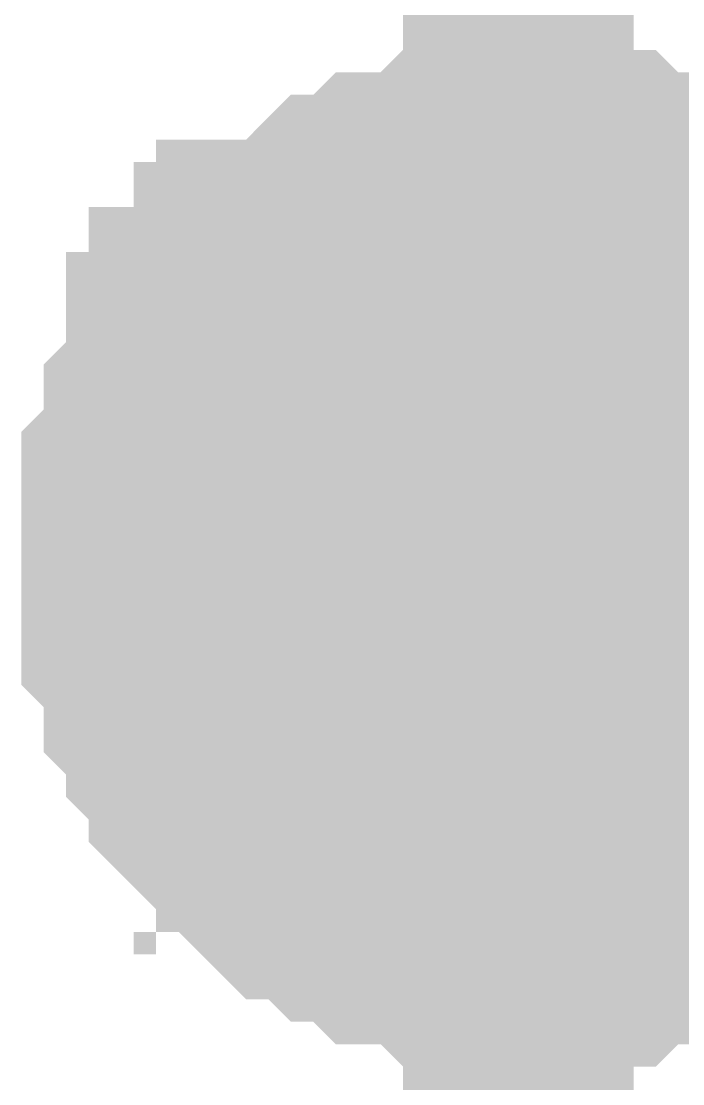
# Model space of a CAD drawing. Header units: inches. Extents: x 0 to 31.5, y 0 to 22.3.
# Drawn here: x 14.4752 to 14.5091, y 2.7727 to 2.827 of the extents above; entities that cross this region are included whole.
import ezdxf

# ---------------------------------------------------------------- set-up
doc = ezdxf.new("R2010")
doc.units = ezdxf.units.IN
doc.header["$MEASUREMENT"] = 0
doc.layers.add('Sheet', color=255, linetype='Continuous')

msp = doc.modelspace()

# ---------------------------------------------------------------- linework, layer by layer
at = {"layer": 'Sheet'}
for points in [[(14.800361, 3.299748, 0.0118, 0.0118, 0), (14.500656, 3.299748, 0.0118, 0.0118, 0), (14.500656, 2.798985, 0.0118, 0.0118, 0), (14.800361, 2.798985, 0.0118, 0.0118, 0), (14.800361, 2.898908, 0.0118, 0.0118, 0)], [(14.481135, 2.798985, 0.0118, 0.0118, 0), (14.481135, 2.800134, 0.0118, 0.0118, 0), (14.481135, 2.801282, 0.0118, 0.0118, 0), (14.481135, 2.802431, 0.0118, 0.0118, 0), (14.481135, 2.80358, 0.0118, 0.0118, 0), (14.482283, 2.804728, 0.0118, 0.0118, 0), (14.482283, 2.804728, 0.0118, 0.0118, 0), (14.482283, 2.805877, 0.0118, 0.0118, 0), (14.482283, 2.807025, 0.0118, 0.0118, 0), (14.483432, 2.808174, 0.0118, 0.0118, 0), (14.483432, 2.809322, 0.0118, 0.0118, 0), (14.48458, 2.809322, 0.0118, 0.0118, 0), (14.48458, 2.810471, 0.0118, 0.0118, 0), (14.48458, 2.811619, 0.0118, 0.0118, 0), (14.485728, 2.811619, 0.0118, 0.0118, 0), (14.486877, 2.812768, 0.0118, 0.0118, 0), (14.486877, 2.813916, 0.0118, 0.0118, 0), (14.488025, 2.813916, 0.0118, 0.0118, 0), (14.488025, 2.815065, 0.0118, 0.0118, 0), (14.489173, 2.815065, 0.0118, 0.0118, 0), (14.490322, 2.816213, 0.0118, 0.0118, 0), (14.490322, 2.816213, 0.0118, 0.0118, 0), (14.49147, 2.817362, 0.0118, 0.0118, 0), (14.492618, 2.817362, 0.0118, 0.0118, 0), (14.493766, 2.818511, 0.0118, 0.0118, 0), (14.493766, 2.818511, 0.0118, 0.0118, 0), (14.494915, 2.818511, 0.0118, 0.0118, 0), (14.496063, 2.818511, 0.0118, 0.0118, 0), (14.497211, 2.819659, 0.0118, 0.0118, 0), (14.49836, 2.819659, 0.0118, 0.0118, 0), (14.49836, 2.819659, 0.0118, 0.0118, 0), (14.499508, 2.819659, 0.0118, 0.0118, 0), (14.500656, 2.819659, 0.0118, 0.0118, 0)], [(14.481135, 2.798985, 0.0118, 0.0118, 0), (14.481135, 2.800134, 0.0118, 0.0118, 0), (14.481135, 2.801282, 0.0118, 0.0118, 0), (14.481135, 2.802431, 0.0118, 0.0118, 0), (14.481135, 2.80358, 0.0118, 0.0118, 0), (14.482283, 2.804728, 0.0118, 0.0118, 0), (14.482283, 2.804728, 0.0118, 0.0118, 0), (14.482283, 2.805877, 0.0118, 0.0118, 0), (14.482283, 2.807025, 0.0118, 0.0118, 0), (14.483432, 2.808174, 0.0118, 0.0118, 0), (14.483432, 2.809322, 0.0118, 0.0118, 0), (14.48458, 2.809322, 0.0118, 0.0118, 0), (14.48458, 2.810471, 0.0118, 0.0118, 0), (14.48458, 2.811619, 0.0118, 0.0118, 0), (14.485728, 2.811619, 0.0118, 0.0118, 0), (14.486877, 2.812768, 0.0118, 0.0118, 0), (14.486877, 2.813916, 0.0118, 0.0118, 0), (14.488025, 2.813916, 0.0118, 0.0118, 0), (14.488025, 2.815065, 0.0118, 0.0118, 0), (14.489173, 2.815065, 0.0118, 0.0118, 0), (14.490322, 2.816213, 0.0118, 0.0118, 0), (14.490322, 2.816213, 0.0118, 0.0118, 0), (14.49147, 2.817362, 0.0118, 0.0118, 0), (14.492618, 2.817362, 0.0118, 0.0118, 0), (14.493766, 2.818511, 0.0118, 0.0118, 0), (14.493766, 2.818511, 0.0118, 0.0118, 0), (14.494915, 2.818511, 0.0118, 0.0118, 0), (14.496063, 2.818511, 0.0118, 0.0118, 0), (14.497211, 2.819659, 0.0118, 0.0118, 0), (14.49836, 2.819659, 0.0118, 0.0118, 0), (14.49836, 2.819659, 0.0118, 0.0118, 0), (14.499508, 2.819659, 0.0118, 0.0118, 0), (14.500656, 2.819659, 0.0118, 0.0118, 0)], [(14.481135, 2.798985, 0.0118, 0.0118, 0), (14.481135, 2.800134, 0.0118, 0.0118, 0), (14.481135, 2.801282, 0.0118, 0.0118, 0), (14.481135, 2.802431, 0.0118, 0.0118, 0), (14.481135, 2.80358, 0.0118, 0.0118, 0), (14.482283, 2.804728, 0.0118, 0.0118, 0), (14.482283, 2.804728, 0.0118, 0.0118, 0), (14.482283, 2.805877, 0.0118, 0.0118, 0), (14.482283, 2.807025, 0.0118, 0.0118, 0), (14.483432, 2.808174, 0.0118, 0.0118, 0), (14.483432, 2.809322, 0.0118, 0.0118, 0), (14.48458, 2.809322, 0.0118, 0.0118, 0), (14.48458, 2.810471, 0.0118, 0.0118, 0), (14.48458, 2.811619, 0.0118, 0.0118, 0), (14.485728, 2.811619, 0.0118, 0.0118, 0), (14.486877, 2.812768, 0.0118, 0.0118, 0), (14.486877, 2.813916, 0.0118, 0.0118, 0), (14.488025, 2.813916, 0.0118, 0.0118, 0), (14.488025, 2.815065, 0.0118, 0.0118, 0), (14.489173, 2.815065, 0.0118, 0.0118, 0), (14.490322, 2.816213, 0.0118, 0.0118, 0), (14.490322, 2.816213, 0.0118, 0.0118, 0), (14.49147, 2.817362, 0.0118, 0.0118, 0), (14.492618, 2.817362, 0.0118, 0.0118, 0), (14.493766, 2.818511, 0.0118, 0.0118, 0), (14.493766, 2.818511, 0.0118, 0.0118, 0), (14.494915, 2.818511, 0.0118, 0.0118, 0), (14.496063, 2.818511, 0.0118, 0.0118, 0), (14.497211, 2.819659, 0.0118, 0.0118, 0), (14.49836, 2.819659, 0.0118, 0.0118, 0), (14.49836, 2.819659, 0.0118, 0.0118, 0), (14.499508, 2.819659, 0.0118, 0.0118, 0), (14.500656, 2.819659, 0.0118, 0.0118, 0)], [(14.481135, 2.798985, 0.0118, 0.0118, 0), (14.481135, 2.800134, 0.0118, 0.0118, 0), (14.481135, 2.801282, 0.0118, 0.0118, 0), (14.481135, 2.802431, 0.0118, 0.0118, 0), (14.481135, 2.80358, 0.0118, 0.0118, 0), (14.482283, 2.804728, 0.0118, 0.0118, 0), (14.482283, 2.804728, 0.0118, 0.0118, 0), (14.482283, 2.805877, 0.0118, 0.0118, 0), (14.482283, 2.807025, 0.0118, 0.0118, 0), (14.483432, 2.808174, 0.0118, 0.0118, 0), (14.483432, 2.809322, 0.0118, 0.0118, 0), (14.48458, 2.809322, 0.0118, 0.0118, 0), (14.48458, 2.810471, 0.0118, 0.0118, 0), (14.48458, 2.811619, 0.0118, 0.0118, 0), (14.485728, 2.811619, 0.0118, 0.0118, 0), (14.486877, 2.812768, 0.0118, 0.0118, 0), (14.486877, 2.813916, 0.0118, 0.0118, 0), (14.488025, 2.813916, 0.0118, 0.0118, 0), (14.488025, 2.815065, 0.0118, 0.0118, 0), (14.489173, 2.815065, 0.0118, 0.0118, 0), (14.490322, 2.816213, 0.0118, 0.0118, 0), (14.490322, 2.816213, 0.0118, 0.0118, 0), (14.49147, 2.817362, 0.0118, 0.0118, 0), (14.492618, 2.817362, 0.0118, 0.0118, 0), (14.493766, 2.818511, 0.0118, 0.0118, 0), (14.493766, 2.818511, 0.0118, 0.0118, 0), (14.494915, 2.818511, 0.0118, 0.0118, 0), (14.496063, 2.818511, 0.0118, 0.0118, 0), (14.497211, 2.819659, 0.0118, 0.0118, 0), (14.49836, 2.819659, 0.0118, 0.0118, 0), (14.49836, 2.819659, 0.0118, 0.0118, 0), (14.499508, 2.819659, 0.0118, 0.0118, 0), (14.500656, 2.819659, 0.0118, 0.0118, 0)], [(14.500656, 2.819659, 0.0118, 0.0118, 0), (14.500656, 2.819659, 0.0118, 0.0118, 0)], [(14.500656, 2.819659, 0.0118, 0.0118, 0), (14.501804, 2.819659, 0.0118, 0.0118, 0), (14.502953, 2.819659, 0.0118, 0.0118, 0), (14.504101, 2.819659, 0.0118, 0.0118, 0), (14.505249, 2.819659, 0.0118, 0.0118, 0), (14.506398, 2.818511, 0.0118, 0.0118, 0), (14.506398, 2.818511, 0.0118, 0.0118, 0), (14.507546, 2.818511, 0.0118, 0.0118, 0), (14.508694, 2.818511, 0.0118, 0.0118, 0), (14.509843, 2.817362, 0.0118, 0.0118, 0), (14.510991, 2.817362, 0.0118, 0.0118, 0), (14.510991, 2.816213, 0.0118, 0.0118, 0), (14.512139, 2.816213, 0.0118, 0.0118, 0), (14.513287, 2.815065, 0.0118, 0.0118, 0), (14.513287, 2.815065, 0.0118, 0.0118, 0), (14.514436, 2.813916, 0.0118, 0.0118, 0), (14.515584, 2.813916, 0.0118, 0.0118, 0)], [(14.500656, 2.819659, 0.0118, 0.0118, 0), (14.500656, 2.819659, 0.0118, 0.0118, 0)], [(14.500656, 2.819659, 0.0118, 0.0118, 0), (14.501804, 2.819659, 0.0118, 0.0118, 0), (14.502953, 2.819659, 0.0118, 0.0118, 0), (14.504101, 2.819659, 0.0118, 0.0118, 0), (14.505249, 2.819659, 0.0118, 0.0118, 0), (14.506398, 2.818511, 0.0118, 0.0118, 0), (14.506398, 2.818511, 0.0118, 0.0118, 0), (14.507546, 2.818511, 0.0118, 0.0118, 0), (14.508694, 2.818511, 0.0118, 0.0118, 0), (14.509843, 2.817362, 0.0118, 0.0118, 0), (14.510991, 2.817362, 0.0118, 0.0118, 0), (14.510991, 2.816213, 0.0118, 0.0118, 0), (14.512139, 2.816213, 0.0118, 0.0118, 0), (14.513287, 2.815065, 0.0118, 0.0118, 0), (14.513287, 2.815065, 0.0118, 0.0118, 0), (14.514436, 2.813916, 0.0118, 0.0118, 0), (14.515584, 2.813916, 0.0118, 0.0118, 0)], [(14.500656, 2.819659, 0.0118, 0.0118, 0), (14.500656, 2.819659, 0.0118, 0.0118, 0)], [(14.500656, 2.819659, 0.0118, 0.0118, 0), (14.501804, 2.819659, 0.0118, 0.0118, 0), (14.502953, 2.819659, 0.0118, 0.0118, 0), (14.504101, 2.819659, 0.0118, 0.0118, 0), (14.505249, 2.819659, 0.0118, 0.0118, 0), (14.506398, 2.818511, 0.0118, 0.0118, 0), (14.506398, 2.818511, 0.0118, 0.0118, 0), (14.507546, 2.818511, 0.0118, 0.0118, 0), (14.508694, 2.818511, 0.0118, 0.0118, 0), (14.509843, 2.817362, 0.0118, 0.0118, 0), (14.510991, 2.817362, 0.0118, 0.0118, 0), (14.510991, 2.816213, 0.0118, 0.0118, 0), (14.512139, 2.816213, 0.0118, 0.0118, 0), (14.513287, 2.815065, 0.0118, 0.0118, 0), (14.513287, 2.815065, 0.0118, 0.0118, 0), (14.514436, 2.813916, 0.0118, 0.0118, 0), (14.515584, 2.813916, 0.0118, 0.0118, 0)], [(14.500656, 2.819659, 0.0118, 0.0118, 0), (14.500656, 2.819659, 0.0118, 0.0118, 0)], [(14.500656, 2.819659, 0.0118, 0.0118, 0), (14.501804, 2.819659, 0.0118, 0.0118, 0), (14.502953, 2.819659, 0.0118, 0.0118, 0), (14.504101, 2.819659, 0.0118, 0.0118, 0), (14.505249, 2.819659, 0.0118, 0.0118, 0), (14.506398, 2.818511, 0.0118, 0.0118, 0), (14.506398, 2.818511, 0.0118, 0.0118, 0), (14.507546, 2.818511, 0.0118, 0.0118, 0), (14.508694, 2.818511, 0.0118, 0.0118, 0), (14.509843, 2.817362, 0.0118, 0.0118, 0), (14.510991, 2.817362, 0.0118, 0.0118, 0), (14.510991, 2.816213, 0.0118, 0.0118, 0), (14.512139, 2.816213, 0.0118, 0.0118, 0), (14.513287, 2.815065, 0.0118, 0.0118, 0), (14.513287, 2.815065, 0.0118, 0.0118, 0), (14.514436, 2.813916, 0.0118, 0.0118, 0), (14.515584, 2.813916, 0.0118, 0.0118, 0)], [(14.481135, 2.798985, 0.0039, 0.0039, 0), (14.481135, 2.800134, 0.0039, 0.0039, 0), (14.481135, 2.801282, 0.0039, 0.0039, 0), (14.481135, 2.802431, 0.0039, 0.0039, 0), (14.481135, 2.80358, 0.0039, 0.0039, 0), (14.482283, 2.804728, 0.0039, 0.0039, 0), (14.482283, 2.804728, 0.0039, 0.0039, 0), (14.482283, 2.805877, 0.0039, 0.0039, 0), (14.482283, 2.807025, 0.0039, 0.0039, 0), (14.483432, 2.808174, 0.0039, 0.0039, 0), (14.483432, 2.809322, 0.0039, 0.0039, 0), (14.48458, 2.809322, 0.0039, 0.0039, 0), (14.48458, 2.810471, 0.0039, 0.0039, 0), (14.48458, 2.811619, 0.0039, 0.0039, 0), (14.485728, 2.811619, 0.0039, 0.0039, 0), (14.486877, 2.812768, 0.0039, 0.0039, 0), (14.486877, 2.813916, 0.0039, 0.0039, 0), (14.488025, 2.813916, 0.0039, 0.0039, 0), (14.488025, 2.815065, 0.0039, 0.0039, 0), (14.489173, 2.815065, 0.0039, 0.0039, 0), (14.490322, 2.816213, 0.0039, 0.0039, 0), (14.490322, 2.816213, 0.0039, 0.0039, 0), (14.49147, 2.817362, 0.0039, 0.0039, 0), (14.492618, 2.817362, 0.0039, 0.0039, 0), (14.493766, 2.818511, 0.0039, 0.0039, 0), (14.493766, 2.818511, 0.0039, 0.0039, 0), (14.494915, 2.818511, 0.0039, 0.0039, 0), (14.496063, 2.818511, 0.0039, 0.0039, 0), (14.497211, 2.819659, 0.0039, 0.0039, 0), (14.49836, 2.819659, 0.0039, 0.0039, 0), (14.49836, 2.819659, 0.0039, 0.0039, 0), (14.499508, 2.819659, 0.0039, 0.0039, 0), (14.500656, 2.819659, 0.0039, 0.0039, 0)], [(14.481135, 2.798985, 0.0039, 0.0039, 0), (14.481135, 2.800134, 0.0039, 0.0039, 0), (14.481135, 2.801282, 0.0039, 0.0039, 0), (14.481135, 2.802431, 0.0039, 0.0039, 0), (14.481135, 2.80358, 0.0039, 0.0039, 0), (14.482283, 2.804728, 0.0039, 0.0039, 0), (14.482283, 2.804728, 0.0039, 0.0039, 0), (14.482283, 2.805877, 0.0039, 0.0039, 0), (14.482283, 2.807025, 0.0039, 0.0039, 0), (14.483432, 2.808174, 0.0039, 0.0039, 0), (14.483432, 2.809322, 0.0039, 0.0039, 0), (14.48458, 2.809322, 0.0039, 0.0039, 0), (14.48458, 2.810471, 0.0039, 0.0039, 0), (14.48458, 2.811619, 0.0039, 0.0039, 0), (14.485728, 2.811619, 0.0039, 0.0039, 0), (14.486877, 2.812768, 0.0039, 0.0039, 0), (14.486877, 2.813916, 0.0039, 0.0039, 0), (14.488025, 2.813916, 0.0039, 0.0039, 0), (14.488025, 2.815065, 0.0039, 0.0039, 0), (14.489173, 2.815065, 0.0039, 0.0039, 0), (14.490322, 2.816213, 0.0039, 0.0039, 0), (14.490322, 2.816213, 0.0039, 0.0039, 0), (14.49147, 2.817362, 0.0039, 0.0039, 0), (14.492618, 2.817362, 0.0039, 0.0039, 0), (14.493766, 2.818511, 0.0039, 0.0039, 0), (14.493766, 2.818511, 0.0039, 0.0039, 0), (14.494915, 2.818511, 0.0039, 0.0039, 0), (14.496063, 2.818511, 0.0039, 0.0039, 0), (14.497211, 2.819659, 0.0039, 0.0039, 0), (14.49836, 2.819659, 0.0039, 0.0039, 0), (14.49836, 2.819659, 0.0039, 0.0039, 0), (14.499508, 2.819659, 0.0039, 0.0039, 0), (14.500656, 2.819659, 0.0039, 0.0039, 0)], [(14.481135, 2.798985, 0.0039, 0.0039, 0), (14.481135, 2.800134, 0.0039, 0.0039, 0), (14.481135, 2.801282, 0.0039, 0.0039, 0), (14.481135, 2.802431, 0.0039, 0.0039, 0), (14.481135, 2.80358, 0.0039, 0.0039, 0), (14.482283, 2.804728, 0.0039, 0.0039, 0), (14.482283, 2.804728, 0.0039, 0.0039, 0), (14.482283, 2.805877, 0.0039, 0.0039, 0), (14.482283, 2.807025, 0.0039, 0.0039, 0), (14.483432, 2.808174, 0.0039, 0.0039, 0), (14.483432, 2.809322, 0.0039, 0.0039, 0), (14.48458, 2.809322, 0.0039, 0.0039, 0), (14.48458, 2.810471, 0.0039, 0.0039, 0), (14.48458, 2.811619, 0.0039, 0.0039, 0), (14.485728, 2.811619, 0.0039, 0.0039, 0), (14.486877, 2.812768, 0.0039, 0.0039, 0), (14.486877, 2.813916, 0.0039, 0.0039, 0), (14.488025, 2.813916, 0.0039, 0.0039, 0), (14.488025, 2.815065, 0.0039, 0.0039, 0), (14.489173, 2.815065, 0.0039, 0.0039, 0), (14.490322, 2.816213, 0.0039, 0.0039, 0), (14.490322, 2.816213, 0.0039, 0.0039, 0), (14.49147, 2.817362, 0.0039, 0.0039, 0), (14.492618, 2.817362, 0.0039, 0.0039, 0), (14.493766, 2.818511, 0.0039, 0.0039, 0), (14.493766, 2.818511, 0.0039, 0.0039, 0), (14.494915, 2.818511, 0.0039, 0.0039, 0), (14.496063, 2.818511, 0.0039, 0.0039, 0), (14.497211, 2.819659, 0.0039, 0.0039, 0), (14.49836, 2.819659, 0.0039, 0.0039, 0), (14.49836, 2.819659, 0.0039, 0.0039, 0), (14.499508, 2.819659, 0.0039, 0.0039, 0), (14.500656, 2.819659, 0.0039, 0.0039, 0)], [(14.481135, 2.798985, 0.0039, 0.0039, 0), (14.481135, 2.800134, 0.0039, 0.0039, 0), (14.481135, 2.801282, 0.0039, 0.0039, 0), (14.481135, 2.802431, 0.0039, 0.0039, 0), (14.481135, 2.80358, 0.0039, 0.0039, 0), (14.482283, 2.804728, 0.0039, 0.0039, 0), (14.482283, 2.804728, 0.0039, 0.0039, 0), (14.482283, 2.805877, 0.0039, 0.0039, 0), (14.482283, 2.807025, 0.0039, 0.0039, 0), (14.483432, 2.808174, 0.0039, 0.0039, 0), (14.483432, 2.809322, 0.0039, 0.0039, 0), (14.48458, 2.809322, 0.0039, 0.0039, 0), (14.48458, 2.810471, 0.0039, 0.0039, 0), (14.48458, 2.811619, 0.0039, 0.0039, 0), (14.485728, 2.811619, 0.0039, 0.0039, 0), (14.486877, 2.812768, 0.0039, 0.0039, 0), (14.486877, 2.813916, 0.0039, 0.0039, 0), (14.488025, 2.813916, 0.0039, 0.0039, 0), (14.488025, 2.815065, 0.0039, 0.0039, 0), (14.489173, 2.815065, 0.0039, 0.0039, 0), (14.490322, 2.816213, 0.0039, 0.0039, 0), (14.490322, 2.816213, 0.0039, 0.0039, 0), (14.49147, 2.817362, 0.0039, 0.0039, 0), (14.492618, 2.817362, 0.0039, 0.0039, 0), (14.493766, 2.818511, 0.0039, 0.0039, 0), (14.493766, 2.818511, 0.0039, 0.0039, 0), (14.494915, 2.818511, 0.0039, 0.0039, 0), (14.496063, 2.818511, 0.0039, 0.0039, 0), (14.497211, 2.819659, 0.0039, 0.0039, 0), (14.49836, 2.819659, 0.0039, 0.0039, 0), (14.49836, 2.819659, 0.0039, 0.0039, 0), (14.499508, 2.819659, 0.0039, 0.0039, 0), (14.500656, 2.819659, 0.0039, 0.0039, 0)], [(14.500656, 2.819659, 0.0039, 0.0039, 0), (14.500656, 2.819659, 0.0039, 0.0039, 0)], [(14.500656, 2.819659, 0.0039, 0.0039, 0), (14.501804, 2.819659, 0.0039, 0.0039, 0), (14.502953, 2.819659, 0.0039, 0.0039, 0), (14.504101, 2.819659, 0.0039, 0.0039, 0), (14.505249, 2.819659, 0.0039, 0.0039, 0), (14.506398, 2.818511, 0.0039, 0.0039, 0), (14.506398, 2.818511, 0.0039, 0.0039, 0), (14.507546, 2.818511, 0.0039, 0.0039, 0), (14.508694, 2.818511, 0.0039, 0.0039, 0), (14.509843, 2.817362, 0.0039, 0.0039, 0), (14.510991, 2.817362, 0.0039, 0.0039, 0), (14.510991, 2.816213, 0.0039, 0.0039, 0), (14.512139, 2.816213, 0.0039, 0.0039, 0)], [(14.500656, 2.819659, 0.0039, 0.0039, 0), (14.500656, 2.819659, 0.0039, 0.0039, 0)], [(14.500656, 2.819659, 0.0039, 0.0039, 0), (14.501804, 2.819659, 0.0039, 0.0039, 0), (14.502953, 2.819659, 0.0039, 0.0039, 0), (14.504101, 2.819659, 0.0039, 0.0039, 0), (14.505249, 2.819659, 0.0039, 0.0039, 0), (14.506398, 2.818511, 0.0039, 0.0039, 0), (14.506398, 2.818511, 0.0039, 0.0039, 0), (14.507546, 2.818511, 0.0039, 0.0039, 0), (14.508694, 2.818511, 0.0039, 0.0039, 0), (14.509843, 2.817362, 0.0039, 0.0039, 0), (14.510991, 2.817362, 0.0039, 0.0039, 0), (14.510991, 2.816213, 0.0039, 0.0039, 0), (14.512139, 2.816213, 0.0039, 0.0039, 0)], [(14.500656, 2.819659, 0.0039, 0.0039, 0), (14.500656, 2.819659, 0.0039, 0.0039, 0)], [(14.500656, 2.819659, 0.0039, 0.0039, 0), (14.501804, 2.819659, 0.0039, 0.0039, 0), (14.502953, 2.819659, 0.0039, 0.0039, 0), (14.504101, 2.819659, 0.0039, 0.0039, 0), (14.505249, 2.819659, 0.0039, 0.0039, 0), (14.506398, 2.818511, 0.0039, 0.0039, 0), (14.506398, 2.818511, 0.0039, 0.0039, 0), (14.507546, 2.818511, 0.0039, 0.0039, 0), (14.508694, 2.818511, 0.0039, 0.0039, 0), (14.509843, 2.817362, 0.0039, 0.0039, 0), (14.510991, 2.817362, 0.0039, 0.0039, 0), (14.510991, 2.816213, 0.0039, 0.0039, 0), (14.512139, 2.816213, 0.0039, 0.0039, 0)], [(14.500656, 2.819659, 0.0039, 0.0039, 0), (14.500656, 2.819659, 0.0039, 0.0039, 0)], [(14.500656, 2.819659, 0.0039, 0.0039, 0), (14.501804, 2.819659, 0.0039, 0.0039, 0), (14.502953, 2.819659, 0.0039, 0.0039, 0), (14.504101, 2.819659, 0.0039, 0.0039, 0), (14.505249, 2.819659, 0.0039, 0.0039, 0), (14.506398, 2.818511, 0.0039, 0.0039, 0), (14.506398, 2.818511, 0.0039, 0.0039, 0), (14.507546, 2.818511, 0.0039, 0.0039, 0), (14.508694, 2.818511, 0.0039, 0.0039, 0), (14.509843, 2.817362, 0.0039, 0.0039, 0), (14.510991, 2.817362, 0.0039, 0.0039, 0), (14.510991, 2.816213, 0.0039, 0.0039, 0), (14.512139, 2.816213, 0.0039, 0.0039, 0)], [(14.500656, 2.77946, 0.0118, 0.0118, 0), (14.499508, 2.77946, 0.0118, 0.0118, 0), (14.49836, 2.77946, 0.0118, 0.0118, 0), (14.49836, 2.77946, 0.0118, 0.0118, 0), (14.497211, 2.77946, 0.0118, 0.0118, 0), (14.496063, 2.780609, 0.0118, 0.0118, 0), (14.494915, 2.780609, 0.0118, 0.0118, 0), (14.493766, 2.780609, 0.0118, 0.0118, 0), (14.493766, 2.780609, 0.0118, 0.0118, 0), (14.492618, 2.781757, 0.0118, 0.0118, 0), (14.49147, 2.781757, 0.0118, 0.0118, 0), (14.490322, 2.782906, 0.0118, 0.0118, 0), (14.490322, 2.782906, 0.0118, 0.0118, 0), (14.489173, 2.782906, 0.0118, 0.0118, 0), (14.488025, 2.784054, 0.0118, 0.0118, 0), (14.488025, 2.785203, 0.0118, 0.0118, 0), (14.486877, 2.785203, 0.0118, 0.0118, 0), (14.486877, 2.786351, 0.0118, 0.0118, 0), (14.485728, 2.786351, 0.0118, 0.0118, 0), (14.48458, 2.7875, 0.0118, 0.0118, 0), (14.48458, 2.788649, 0.0118, 0.0118, 0), (14.48458, 2.788649, 0.0118, 0.0118, 0), (14.483432, 2.789797, 0.0118, 0.0118, 0), (14.483432, 2.790946, 0.0118, 0.0118, 0), (14.482283, 2.792094, 0.0118, 0.0118, 0), (14.482283, 2.792094, 0.0118, 0.0118, 0), (14.482283, 2.793243, 0.0118, 0.0118, 0), (14.482283, 2.794391, 0.0118, 0.0118, 0), (14.481135, 2.79554, 0.0118, 0.0118, 0), (14.481135, 2.796688, 0.0118, 0.0118, 0), (14.481135, 2.796688, 0.0118, 0.0118, 0), (14.481135, 2.797837, 0.0118, 0.0118, 0), (14.481135, 2.798985, 0.0118, 0.0118, 0)], [(14.481135, 2.798985, 0.0118, 0.0118, 0), (14.481135, 2.798985, 0.0118, 0.0118, 0)], [(14.500656, 2.77946, 0.0118, 0.0118, 0), (14.499508, 2.77946, 0.0118, 0.0118, 0), (14.49836, 2.77946, 0.0118, 0.0118, 0), (14.49836, 2.77946, 0.0118, 0.0118, 0), (14.497211, 2.77946, 0.0118, 0.0118, 0), (14.496063, 2.780609, 0.0118, 0.0118, 0), (14.494915, 2.780609, 0.0118, 0.0118, 0), (14.493766, 2.780609, 0.0118, 0.0118, 0), (14.493766, 2.780609, 0.0118, 0.0118, 0), (14.492618, 2.781757, 0.0118, 0.0118, 0), (14.49147, 2.781757, 0.0118, 0.0118, 0), (14.490322, 2.782906, 0.0118, 0.0118, 0), (14.490322, 2.782906, 0.0118, 0.0118, 0), (14.489173, 2.782906, 0.0118, 0.0118, 0), (14.488025, 2.784054, 0.0118, 0.0118, 0), (14.488025, 2.785203, 0.0118, 0.0118, 0), (14.486877, 2.785203, 0.0118, 0.0118, 0), (14.486877, 2.786351, 0.0118, 0.0118, 0), (14.485728, 2.786351, 0.0118, 0.0118, 0), (14.48458, 2.7875, 0.0118, 0.0118, 0), (14.48458, 2.788649, 0.0118, 0.0118, 0), (14.48458, 2.788649, 0.0118, 0.0118, 0), (14.483432, 2.789797, 0.0118, 0.0118, 0), (14.483432, 2.790946, 0.0118, 0.0118, 0), (14.482283, 2.792094, 0.0118, 0.0118, 0), (14.482283, 2.792094, 0.0118, 0.0118, 0), (14.482283, 2.793243, 0.0118, 0.0118, 0), (14.482283, 2.794391, 0.0118, 0.0118, 0), (14.481135, 2.79554, 0.0118, 0.0118, 0), (14.481135, 2.796688, 0.0118, 0.0118, 0), (14.481135, 2.796688, 0.0118, 0.0118, 0), (14.481135, 2.797837, 0.0118, 0.0118, 0), (14.481135, 2.798985, 0.0118, 0.0118, 0)], [(14.481135, 2.798985, 0.0118, 0.0118, 0), (14.481135, 2.798985, 0.0118, 0.0118, 0)], [(14.500656, 2.77946, 0.0118, 0.0118, 0), (14.499508, 2.77946, 0.0118, 0.0118, 0), (14.49836, 2.77946, 0.0118, 0.0118, 0), (14.49836, 2.77946, 0.0118, 0.0118, 0), (14.497211, 2.77946, 0.0118, 0.0118, 0), (14.496063, 2.780609, 0.0118, 0.0118, 0), (14.494915, 2.780609, 0.0118, 0.0118, 0), (14.493766, 2.780609, 0.0118, 0.0118, 0), (14.493766, 2.780609, 0.0118, 0.0118, 0), (14.492618, 2.781757, 0.0118, 0.0118, 0), (14.49147, 2.781757, 0.0118, 0.0118, 0), (14.490322, 2.782906, 0.0118, 0.0118, 0), (14.490322, 2.782906, 0.0118, 0.0118, 0), (14.489173, 2.782906, 0.0118, 0.0118, 0), (14.488025, 2.784054, 0.0118, 0.0118, 0), (14.488025, 2.785203, 0.0118, 0.0118, 0), (14.486877, 2.785203, 0.0118, 0.0118, 0), (14.486877, 2.786351, 0.0118, 0.0118, 0), (14.485728, 2.786351, 0.0118, 0.0118, 0), (14.48458, 2.7875, 0.0118, 0.0118, 0), (14.48458, 2.788649, 0.0118, 0.0118, 0), (14.48458, 2.788649, 0.0118, 0.0118, 0), (14.483432, 2.789797, 0.0118, 0.0118, 0), (14.483432, 2.790946, 0.0118, 0.0118, 0), (14.482283, 2.792094, 0.0118, 0.0118, 0), (14.482283, 2.792094, 0.0118, 0.0118, 0), (14.482283, 2.793243, 0.0118, 0.0118, 0), (14.482283, 2.794391, 0.0118, 0.0118, 0), (14.481135, 2.79554, 0.0118, 0.0118, 0), (14.481135, 2.796688, 0.0118, 0.0118, 0), (14.481135, 2.796688, 0.0118, 0.0118, 0), (14.481135, 2.797837, 0.0118, 0.0118, 0), (14.481135, 2.798985, 0.0118, 0.0118, 0)], [(14.481135, 2.798985, 0.0118, 0.0118, 0), (14.481135, 2.798985, 0.0118, 0.0118, 0)], [(14.500656, 2.77946, 0.0118, 0.0118, 0), (14.499508, 2.77946, 0.0118, 0.0118, 0), (14.49836, 2.77946, 0.0118, 0.0118, 0), (14.49836, 2.77946, 0.0118, 0.0118, 0), (14.497211, 2.77946, 0.0118, 0.0118, 0), (14.496063, 2.780609, 0.0118, 0.0118, 0), (14.494915, 2.780609, 0.0118, 0.0118, 0), (14.493766, 2.780609, 0.0118, 0.0118, 0), (14.493766, 2.780609, 0.0118, 0.0118, 0), (14.492618, 2.781757, 0.0118, 0.0118, 0), (14.49147, 2.781757, 0.0118, 0.0118, 0), (14.490322, 2.782906, 0.0118, 0.0118, 0), (14.490322, 2.782906, 0.0118, 0.0118, 0), (14.489173, 2.782906, 0.0118, 0.0118, 0), (14.488025, 2.784054, 0.0118, 0.0118, 0), (14.488025, 2.785203, 0.0118, 0.0118, 0), (14.486877, 2.785203, 0.0118, 0.0118, 0), (14.486877, 2.786351, 0.0118, 0.0118, 0), (14.485728, 2.786351, 0.0118, 0.0118, 0), (14.48458, 2.7875, 0.0118, 0.0118, 0), (14.48458, 2.788649, 0.0118, 0.0118, 0), (14.48458, 2.788649, 0.0118, 0.0118, 0), (14.483432, 2.789797, 0.0118, 0.0118, 0), (14.483432, 2.790946, 0.0118, 0.0118, 0), (14.482283, 2.792094, 0.0118, 0.0118, 0), (14.482283, 2.792094, 0.0118, 0.0118, 0), (14.482283, 2.793243, 0.0118, 0.0118, 0), (14.482283, 2.794391, 0.0118, 0.0118, 0), (14.481135, 2.79554, 0.0118, 0.0118, 0), (14.481135, 2.796688, 0.0118, 0.0118, 0), (14.481135, 2.796688, 0.0118, 0.0118, 0), (14.481135, 2.797837, 0.0118, 0.0118, 0), (14.481135, 2.798985, 0.0118, 0.0118, 0)], [(14.481135, 2.798985, 0.0118, 0.0118, 0), (14.481135, 2.798985, 0.0118, 0.0118, 0)], [(14.500656, 2.798985, 0.0118, 0.0118, 0), (14.500656, 2.699063, 0.0118, 0.0118, 0)], [(14.500656, 2.77946, 0.0039, 0.0039, 0), (14.499508, 2.77946, 0.0039, 0.0039, 0), (14.49836, 2.77946, 0.0039, 0.0039, 0), (14.49836, 2.77946, 0.0039, 0.0039, 0), (14.497211, 2.77946, 0.0039, 0.0039, 0), (14.496063, 2.780609, 0.0039, 0.0039, 0), (14.494915, 2.780609, 0.0039, 0.0039, 0), (14.493766, 2.780609, 0.0039, 0.0039, 0), (14.493766, 2.780609, 0.0039, 0.0039, 0), (14.492618, 2.781757, 0.0039, 0.0039, 0), (14.49147, 2.781757, 0.0039, 0.0039, 0), (14.490322, 2.782906, 0.0039, 0.0039, 0), (14.490322, 2.782906, 0.0039, 0.0039, 0), (14.489173, 2.782906, 0.0039, 0.0039, 0), (14.488025, 2.784054, 0.0039, 0.0039, 0), (14.488025, 2.785203, 0.0039, 0.0039, 0), (14.486877, 2.785203, 0.0039, 0.0039, 0), (14.486877, 2.786351, 0.0039, 0.0039, 0), (14.485728, 2.786351, 0.0039, 0.0039, 0), (14.48458, 2.7875, 0.0039, 0.0039, 0), (14.48458, 2.788649, 0.0039, 0.0039, 0), (14.48458, 2.788649, 0.0039, 0.0039, 0), (14.483432, 2.789797, 0.0039, 0.0039, 0), (14.483432, 2.790946, 0.0039, 0.0039, 0), (14.482283, 2.792094, 0.0039, 0.0039, 0), (14.482283, 2.792094, 0.0039, 0.0039, 0), (14.482283, 2.793243, 0.0039, 0.0039, 0), (14.482283, 2.794391, 0.0039, 0.0039, 0), (14.481135, 2.79554, 0.0039, 0.0039, 0), (14.481135, 2.796688, 0.0039, 0.0039, 0), (14.481135, 2.796688, 0.0039, 0.0039, 0), (14.481135, 2.797837, 0.0039, 0.0039, 0), (14.481135, 2.798985, 0.0039, 0.0039, 0)], [(14.481135, 2.798985, 0.0039, 0.0039, 0), (14.481135, 2.798985, 0.0039, 0.0039, 0)], [(14.500656, 2.77946, 0.0039, 0.0039, 0), (14.499508, 2.77946, 0.0039, 0.0039, 0), (14.49836, 2.77946, 0.0039, 0.0039, 0), (14.49836, 2.77946, 0.0039, 0.0039, 0), (14.497211, 2.77946, 0.0039, 0.0039, 0), (14.496063, 2.780609, 0.0039, 0.0039, 0), (14.494915, 2.780609, 0.0039, 0.0039, 0), (14.493766, 2.780609, 0.0039, 0.0039, 0), (14.493766, 2.780609, 0.0039, 0.0039, 0), (14.492618, 2.781757, 0.0039, 0.0039, 0), (14.49147, 2.781757, 0.0039, 0.0039, 0), (14.490322, 2.782906, 0.0039, 0.0039, 0), (14.490322, 2.782906, 0.0039, 0.0039, 0), (14.489173, 2.782906, 0.0039, 0.0039, 0), (14.488025, 2.784054, 0.0039, 0.0039, 0), (14.488025, 2.785203, 0.0039, 0.0039, 0), (14.486877, 2.785203, 0.0039, 0.0039, 0), (14.486877, 2.786351, 0.0039, 0.0039, 0), (14.485728, 2.786351, 0.0039, 0.0039, 0), (14.48458, 2.7875, 0.0039, 0.0039, 0), (14.48458, 2.788649, 0.0039, 0.0039, 0), (14.48458, 2.788649, 0.0039, 0.0039, 0), (14.483432, 2.789797, 0.0039, 0.0039, 0), (14.483432, 2.790946, 0.0039, 0.0039, 0), (14.482283, 2.792094, 0.0039, 0.0039, 0), (14.482283, 2.792094, 0.0039, 0.0039, 0), (14.482283, 2.793243, 0.0039, 0.0039, 0), (14.482283, 2.794391, 0.0039, 0.0039, 0), (14.481135, 2.79554, 0.0039, 0.0039, 0), (14.481135, 2.796688, 0.0039, 0.0039, 0), (14.481135, 2.796688, 0.0039, 0.0039, 0), (14.481135, 2.797837, 0.0039, 0.0039, 0), (14.481135, 2.798985, 0.0039, 0.0039, 0)], [(14.481135, 2.798985, 0.0039, 0.0039, 0), (14.481135, 2.798985, 0.0039, 0.0039, 0)], [(14.500656, 2.77946, 0.0039, 0.0039, 0), (14.499508, 2.77946, 0.0039, 0.0039, 0), (14.49836, 2.77946, 0.0039, 0.0039, 0), (14.49836, 2.77946, 0.0039, 0.0039, 0), (14.497211, 2.77946, 0.0039, 0.0039, 0), (14.496063, 2.780609, 0.0039, 0.0039, 0), (14.494915, 2.780609, 0.0039, 0.0039, 0), (14.493766, 2.780609, 0.0039, 0.0039, 0), (14.493766, 2.780609, 0.0039, 0.0039, 0), (14.492618, 2.781757, 0.0039, 0.0039, 0), (14.49147, 2.781757, 0.0039, 0.0039, 0), (14.490322, 2.782906, 0.0039, 0.0039, 0), (14.490322, 2.782906, 0.0039, 0.0039, 0), (14.489173, 2.782906, 0.0039, 0.0039, 0), (14.488025, 2.784054, 0.0039, 0.0039, 0), (14.488025, 2.785203, 0.0039, 0.0039, 0), (14.486877, 2.785203, 0.0039, 0.0039, 0), (14.486877, 2.786351, 0.0039, 0.0039, 0), (14.485728, 2.786351, 0.0039, 0.0039, 0), (14.48458, 2.7875, 0.0039, 0.0039, 0), (14.48458, 2.788649, 0.0039, 0.0039, 0), (14.48458, 2.788649, 0.0039, 0.0039, 0), (14.483432, 2.789797, 0.0039, 0.0039, 0), (14.483432, 2.790946, 0.0039, 0.0039, 0), (14.482283, 2.792094, 0.0039, 0.0039, 0), (14.482283, 2.792094, 0.0039, 0.0039, 0), (14.482283, 2.793243, 0.0039, 0.0039, 0), (14.482283, 2.794391, 0.0039, 0.0039, 0), (14.481135, 2.79554, 0.0039, 0.0039, 0), (14.481135, 2.796688, 0.0039, 0.0039, 0), (14.481135, 2.796688, 0.0039, 0.0039, 0), (14.481135, 2.797837, 0.0039, 0.0039, 0), (14.481135, 2.798985, 0.0039, 0.0039, 0)], [(14.481135, 2.798985, 0.0039, 0.0039, 0), (14.481135, 2.798985, 0.0039, 0.0039, 0)], [(14.500656, 2.77946, 0.0039, 0.0039, 0), (14.499508, 2.77946, 0.0039, 0.0039, 0), (14.49836, 2.77946, 0.0039, 0.0039, 0), (14.49836, 2.77946, 0.0039, 0.0039, 0), (14.497211, 2.77946, 0.0039, 0.0039, 0), (14.496063, 2.780609, 0.0039, 0.0039, 0), (14.494915, 2.780609, 0.0039, 0.0039, 0), (14.493766, 2.780609, 0.0039, 0.0039, 0), (14.493766, 2.780609, 0.0039, 0.0039, 0), (14.492618, 2.781757, 0.0039, 0.0039, 0), (14.49147, 2.781757, 0.0039, 0.0039, 0), (14.490322, 2.782906, 0.0039, 0.0039, 0), (14.490322, 2.782906, 0.0039, 0.0039, 0), (14.489173, 2.782906, 0.0039, 0.0039, 0), (14.488025, 2.784054, 0.0039, 0.0039, 0), (14.488025, 2.785203, 0.0039, 0.0039, 0), (14.486877, 2.785203, 0.0039, 0.0039, 0), (14.486877, 2.786351, 0.0039, 0.0039, 0), (14.485728, 2.786351, 0.0039, 0.0039, 0), (14.48458, 2.7875, 0.0039, 0.0039, 0), (14.48458, 2.788649, 0.0039, 0.0039, 0), (14.48458, 2.788649, 0.0039, 0.0039, 0), (14.483432, 2.789797, 0.0039, 0.0039, 0), (14.483432, 2.790946, 0.0039, 0.0039, 0), (14.482283, 2.792094, 0.0039, 0.0039, 0), (14.482283, 2.792094, 0.0039, 0.0039, 0), (14.482283, 2.793243, 0.0039, 0.0039, 0), (14.482283, 2.794391, 0.0039, 0.0039, 0), (14.481135, 2.79554, 0.0039, 0.0039, 0), (14.481135, 2.796688, 0.0039, 0.0039, 0), (14.481135, 2.796688, 0.0039, 0.0039, 0), (14.481135, 2.797837, 0.0039, 0.0039, 0), (14.481135, 2.798985, 0.0039, 0.0039, 0)], [(14.481135, 2.798985, 0.0039, 0.0039, 0), (14.481135, 2.798985, 0.0039, 0.0039, 0)], [(14.515584, 2.785203, 0.0118, 0.0118, 0), (14.514436, 2.785203, 0.0118, 0.0118, 0), (14.513287, 2.784054, 0.0118, 0.0118, 0), (14.513287, 2.782906, 0.0118, 0.0118, 0), (14.512139, 2.782906, 0.0118, 0.0118, 0), (14.510991, 2.782906, 0.0118, 0.0118, 0), (14.510991, 2.781757, 0.0118, 0.0118, 0), (14.509843, 2.781757, 0.0118, 0.0118, 0), (14.508694, 2.780609, 0.0118, 0.0118, 0), (14.507546, 2.780609, 0.0118, 0.0118, 0), (14.506398, 2.780609, 0.0118, 0.0118, 0), (14.506398, 2.780609, 0.0118, 0.0118, 0), (14.505249, 2.77946, 0.0118, 0.0118, 0), (14.504101, 2.77946, 0.0118, 0.0118, 0), (14.502953, 2.77946, 0.0118, 0.0118, 0), (14.501804, 2.77946, 0.0118, 0.0118, 0), (14.500656, 2.77946, 0.0118, 0.0118, 0)], [(14.515584, 2.785203, 0.0118, 0.0118, 0), (14.514436, 2.785203, 0.0118, 0.0118, 0), (14.513287, 2.784054, 0.0118, 0.0118, 0), (14.513287, 2.782906, 0.0118, 0.0118, 0), (14.512139, 2.782906, 0.0118, 0.0118, 0), (14.510991, 2.782906, 0.0118, 0.0118, 0), (14.510991, 2.781757, 0.0118, 0.0118, 0), (14.509843, 2.781757, 0.0118, 0.0118, 0), (14.508694, 2.780609, 0.0118, 0.0118, 0), (14.507546, 2.780609, 0.0118, 0.0118, 0), (14.506398, 2.780609, 0.0118, 0.0118, 0), (14.506398, 2.780609, 0.0118, 0.0118, 0), (14.505249, 2.77946, 0.0118, 0.0118, 0), (14.504101, 2.77946, 0.0118, 0.0118, 0), (14.502953, 2.77946, 0.0118, 0.0118, 0), (14.501804, 2.77946, 0.0118, 0.0118, 0), (14.500656, 2.77946, 0.0118, 0.0118, 0)], [(14.515584, 2.785203, 0.0118, 0.0118, 0), (14.514436, 2.785203, 0.0118, 0.0118, 0), (14.513287, 2.784054, 0.0118, 0.0118, 0), (14.513287, 2.782906, 0.0118, 0.0118, 0), (14.512139, 2.782906, 0.0118, 0.0118, 0), (14.510991, 2.782906, 0.0118, 0.0118, 0), (14.510991, 2.781757, 0.0118, 0.0118, 0), (14.509843, 2.781757, 0.0118, 0.0118, 0), (14.508694, 2.780609, 0.0118, 0.0118, 0), (14.507546, 2.780609, 0.0118, 0.0118, 0), (14.506398, 2.780609, 0.0118, 0.0118, 0), (14.506398, 2.780609, 0.0118, 0.0118, 0), (14.505249, 2.77946, 0.0118, 0.0118, 0), (14.504101, 2.77946, 0.0118, 0.0118, 0), (14.502953, 2.77946, 0.0118, 0.0118, 0), (14.501804, 2.77946, 0.0118, 0.0118, 0), (14.500656, 2.77946, 0.0118, 0.0118, 0)], [(14.515584, 2.785203, 0.0118, 0.0118, 0), (14.514436, 2.785203, 0.0118, 0.0118, 0), (14.513287, 2.784054, 0.0118, 0.0118, 0), (14.513287, 2.782906, 0.0118, 0.0118, 0), (14.512139, 2.782906, 0.0118, 0.0118, 0), (14.510991, 2.782906, 0.0118, 0.0118, 0), (14.510991, 2.781757, 0.0118, 0.0118, 0), (14.509843, 2.781757, 0.0118, 0.0118, 0), (14.508694, 2.780609, 0.0118, 0.0118, 0), (14.507546, 2.780609, 0.0118, 0.0118, 0), (14.506398, 2.780609, 0.0118, 0.0118, 0), (14.506398, 2.780609, 0.0118, 0.0118, 0), (14.505249, 2.77946, 0.0118, 0.0118, 0), (14.504101, 2.77946, 0.0118, 0.0118, 0), (14.502953, 2.77946, 0.0118, 0.0118, 0), (14.501804, 2.77946, 0.0118, 0.0118, 0), (14.500656, 2.77946, 0.0118, 0.0118, 0)], [(14.512139, 2.782906, 0.0039, 0.0039, 0), (14.510991, 2.782906, 0.0039, 0.0039, 0), (14.510991, 2.781757, 0.0039, 0.0039, 0), (14.509843, 2.781757, 0.0039, 0.0039, 0), (14.508694, 2.780609, 0.0039, 0.0039, 0), (14.507546, 2.780609, 0.0039, 0.0039, 0), (14.506398, 2.780609, 0.0039, 0.0039, 0), (14.506398, 2.780609, 0.0039, 0.0039, 0), (14.505249, 2.77946, 0.0039, 0.0039, 0), (14.504101, 2.77946, 0.0039, 0.0039, 0), (14.502953, 2.77946, 0.0039, 0.0039, 0), (14.501804, 2.77946, 0.0039, 0.0039, 0), (14.500656, 2.77946, 0.0039, 0.0039, 0)], [(14.512139, 2.782906, 0.0039, 0.0039, 0), (14.510991, 2.782906, 0.0039, 0.0039, 0), (14.510991, 2.781757, 0.0039, 0.0039, 0), (14.509843, 2.781757, 0.0039, 0.0039, 0), (14.508694, 2.780609, 0.0039, 0.0039, 0), (14.507546, 2.780609, 0.0039, 0.0039, 0), (14.506398, 2.780609, 0.0039, 0.0039, 0), (14.506398, 2.780609, 0.0039, 0.0039, 0), (14.505249, 2.77946, 0.0039, 0.0039, 0), (14.504101, 2.77946, 0.0039, 0.0039, 0), (14.502953, 2.77946, 0.0039, 0.0039, 0), (14.501804, 2.77946, 0.0039, 0.0039, 0), (14.500656, 2.77946, 0.0039, 0.0039, 0)], [(14.512139, 2.782906, 0.0039, 0.0039, 0), (14.510991, 2.782906, 0.0039, 0.0039, 0), (14.510991, 2.781757, 0.0039, 0.0039, 0), (14.509843, 2.781757, 0.0039, 0.0039, 0), (14.508694, 2.780609, 0.0039, 0.0039, 0), (14.507546, 2.780609, 0.0039, 0.0039, 0), (14.506398, 2.780609, 0.0039, 0.0039, 0), (14.506398, 2.780609, 0.0039, 0.0039, 0), (14.505249, 2.77946, 0.0039, 0.0039, 0), (14.504101, 2.77946, 0.0039, 0.0039, 0), (14.502953, 2.77946, 0.0039, 0.0039, 0), (14.501804, 2.77946, 0.0039, 0.0039, 0), (14.500656, 2.77946, 0.0039, 0.0039, 0)], [(14.512139, 2.782906, 0.0039, 0.0039, 0), (14.510991, 2.782906, 0.0039, 0.0039, 0), (14.510991, 2.781757, 0.0039, 0.0039, 0), (14.509843, 2.781757, 0.0039, 0.0039, 0), (14.508694, 2.780609, 0.0039, 0.0039, 0), (14.507546, 2.780609, 0.0039, 0.0039, 0), (14.506398, 2.780609, 0.0039, 0.0039, 0), (14.506398, 2.780609, 0.0039, 0.0039, 0), (14.505249, 2.77946, 0.0039, 0.0039, 0), (14.504101, 2.77946, 0.0039, 0.0039, 0), (14.502953, 2.77946, 0.0039, 0.0039, 0), (14.501804, 2.77946, 0.0039, 0.0039, 0), (14.500656, 2.77946, 0.0039, 0.0039, 0)]]:
    msp.add_lwpolyline(points, format="xyseb", dxfattribs=at)
msp.add_lwpolyline([(14.49, 2.8, 0.02, 0.02, 1), (14.51, 2.8, 0.02, 0.02, 1)], format="xyseb", close=True, dxfattribs=at)

doc.saveas('drawing.dxf')
